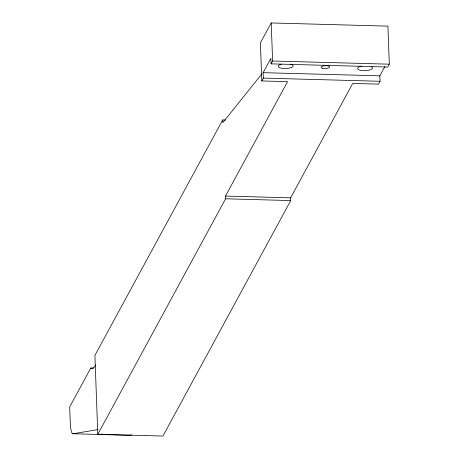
<?xml version="1.0" encoding="UTF-8"?>
<svg xmlns="http://www.w3.org/2000/svg" width="459" height="459" viewBox="0 0 459 459"><rect width="100%" height="100%" fill="white"/><g stroke="black" fill="none" stroke-linecap="round" stroke-linejoin="round"><path stroke-width="0.69" d="M261.791 80.956L263.334 78.105L263.133 72.665L270.862 58.425L271.062 63.864L387.769 67.037L389.312 64.185L387.918 26.123L271.212 22.95L260.391 42.888L261.791 80.956L287.563 81.656L225.478 196.073L225.576 198.793L97.796 434.277L162.945 436.05L290.731 200.566L290.627 197.846L352.719 83.429L378.497 84.129L380.041 81.277L379.84 75.838L384.883 66.549M225.553 120.023L222.69 119.948L94.904 355.432L97.796 434.277M95.793 364.756A63.973 11.527 -88.4 0 1 90.807 368.02L69.688 406.955L70.244 422.188A17.287 3.115 -88.4 0 0 72.975 433.761L129.627 435.298L131.727 434.948M271.062 63.864L272.612 61.013L271.212 22.95M262.066 73.664L222.787 122.668L222.69 119.948M72.975 433.761L98.186 429.567M272.612 61.013L389.312 64.185M263.133 72.665L379.84 75.838M263.334 78.105L380.041 81.277M225.478 196.073L290.627 197.846M225.576 198.793L290.731 200.566M90.807 368.02L93.642 368.101M101.858 433.766A40.335 7.269 -88.4 0 1 102.047 434.392M290.536 64.019A7.487 2.461 -2.1 0 1 290.96 67.634A7.487 2.461 -2.1 0 1 279.933 67.817A7.487 2.461 -2.1 0 1 281.436 64.168M371.165 66.607A7.487 2.461 -2.1 0 1 368.904 70.187A7.487 2.461 -2.1 0 1 358.399 69.584A7.487 2.461 -2.1 0 1 361.887 66.073M129.627 435.298A17.287 3.115 -88.4 0 1 128.979 435.029M322.557 68.311A4.32 1.423 -2.1 0 0 329.602 67.249A4.32 1.423 -2.1 0 0 323.899 65.844A4.32 1.423 -2.1 0 0 322.557 68.311"/></g></svg>
